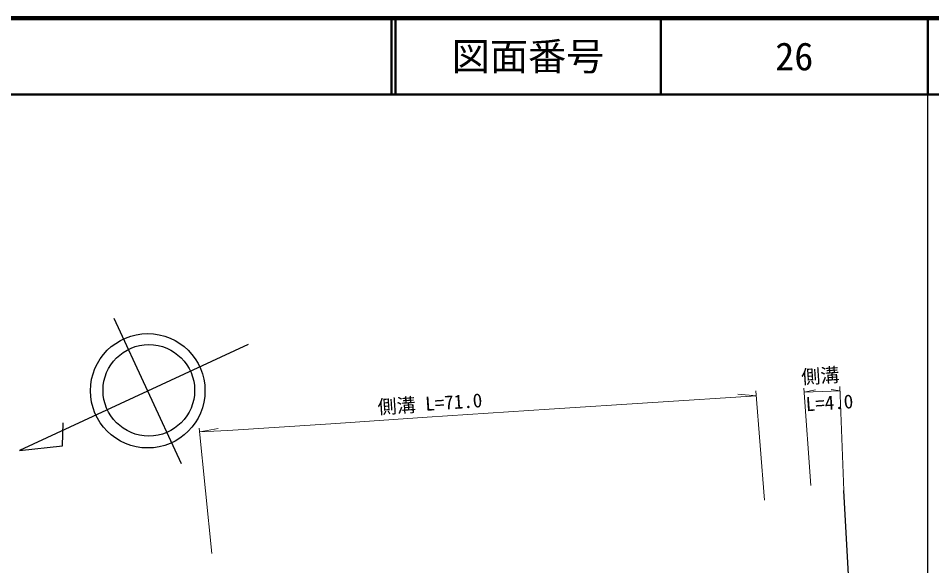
# Model space of a CAD drawing. Units: millimetres, scale not verified. Extents: x 40000 to 680000, y 20000 to 380000.
# Drawn here: x 459849 to 579500, y 308220 to 380000 of the extents above; entities that cross this region are included whole.
import ezdxf
from ezdxf.enums import TextEntityAlignment as Align

# ---------------------------------------------------------------- set-up
doc = ezdxf.new("R2010")
doc.units = ezdxf.units.MM
doc.header["$LTSCALE"] = 1000
for name, color, linetype, lineweight in [('M-BMK-OTRS', 5, 'Continuous', 25), ('M-BMK-SRVR', 3, 'Continuous', 25), ('M-STR-HTXT', 7, 'Continuous', 13), ('M-TTL', 2, 'Continuous', 140), ('M-TTL-BAND', 7, 'Continuous', 25), ('M-TTL-LINE', 7, 'Continuous', 50)]:
    doc.layers.add(name, color=color, linetype=linetype, lineweight=lineweight)
doc.layers.add('M-TTL-TXT', color=7, linetype='Continuous')
doc.styles.add('ＭＳ ゴシック', font='')
doc.styles.get('ＭＳ ゴシック').set_extended_font_data('MS Gothic')

msp = doc.modelspace()

# ---------------------------------------------------------------- linework, layer by layer
at = {"layer": 'M-BMK-OTRS'}
msp.add_line((571120, 260892), (567982, 318093), dxfattribs=at)
at = {"layer": 'M-BMK-SRVR'}
for p, q in [((481240, 321596), (472408, 340648)), ((489980, 337220), (460013, 323329)), ((465646, 323950), (465740, 326949)), ((460013, 323329), (465646, 323950))]:
    msp.add_line(p, q, dxfattribs=at)
for centre, radius in [((476807, 331160), 7500), ((476953, 331219), 6000)]:
    msp.add_circle(centre, radius, dxfattribs=at)
at = {"layer": 'M-STR-HTXT'}
for p, q in [((562739, 331485), (563673, 318729)), ((567982, 318093), (567479, 331709)), ((556528, 330482), (529387, 328743)), ((556528, 330482), (554083, 330701)), ((557587, 316817), (556475, 331160)), ((562789, 330978), (564273, 331263)), ((567499, 331167), (562789, 330978)), ((567499, 331167), (566334, 331313)), ((529387, 328743), (513428, 327689)), ((501461, 326889), (487288, 325961)), ((513428, 327689), (501461, 326889)), ((485224, 309841), (483562, 326275)), ((483614, 325762), (486025, 326225)), ((487288, 325961), (483614, 325762))]:
    msp.add_line(p, q, dxfattribs=at)
at = {"layer": 'M-TTL'}
msp.add_line((680000, 380000), (40000, 380000), dxfattribs=at)
at = {"layer": 'M-TTL-BAND'}
msp.add_line((579000, 20000), (579000, 370000), dxfattribs=at)
at = {"layer": 'M-TTL-LINE'}
for p, q in [((508747, 380000), (508747, 370000)), ((509247, 380000), (509247, 370000)), ((543997, 380000), (543997, 370000)), ((579000, 380000), (579000, 370000)), ((40000, 370000), (680000, 370000))]:
    msp.add_line(p, q, dxfattribs=at)

# ---------------------------------------------------------------- texts
at = {"layer": 'M-STR-HTXT', "style": 'ＭＳ ゴシック'}
for s, p in [('側溝', (562508, 331493)), ('側溝 L=71.0', (507017, 327556)), ('L=4.0', (563091, 327920))]:
    msp.add_text(s, height=1833, rotation=3.825, dxfattribs=at).set_placement(p, align=Align.BOTTOM_LEFT)
at = {"layer": 'M-TTL-TXT', "style": 'ＭＳ ゴシック'}
for s, p in [('図面番号', (526622, 375000)), ('26', (561497, 375000))]:
    msp.add_text(s, height=3666, dxfattribs=at).set_placement(p, align=Align.MIDDLE_CENTER)

doc.saveas('drawing.dxf')
